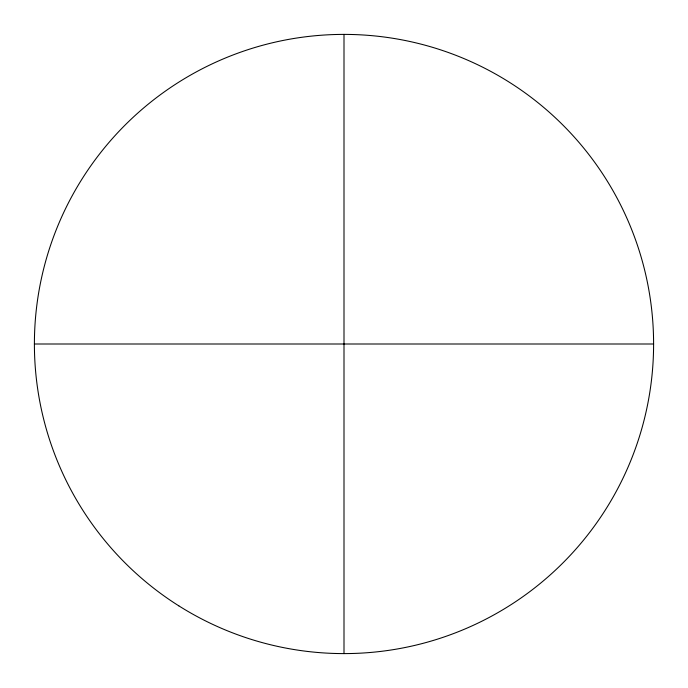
<?xml version="1.0" encoding="UTF-8"?>
<svg xmlns="http://www.w3.org/2000/svg" width="688" height="688" viewBox="0 0 688 688"><rect width="100%" height="100%" fill="white"/><g stroke="black" fill="none" stroke-linecap="round" stroke-linejoin="round"><path stroke-width="1.03" d="M34.4 344L653.6 344M344 34.4L344 653.6M178.794 605.836A309.6 309.6 0 0 0 653.359 356.152A309.6 309.6 0 0 0 199.847 70.004A309.6 309.6 0 0 0 178.794 605.836"/></g></svg>
